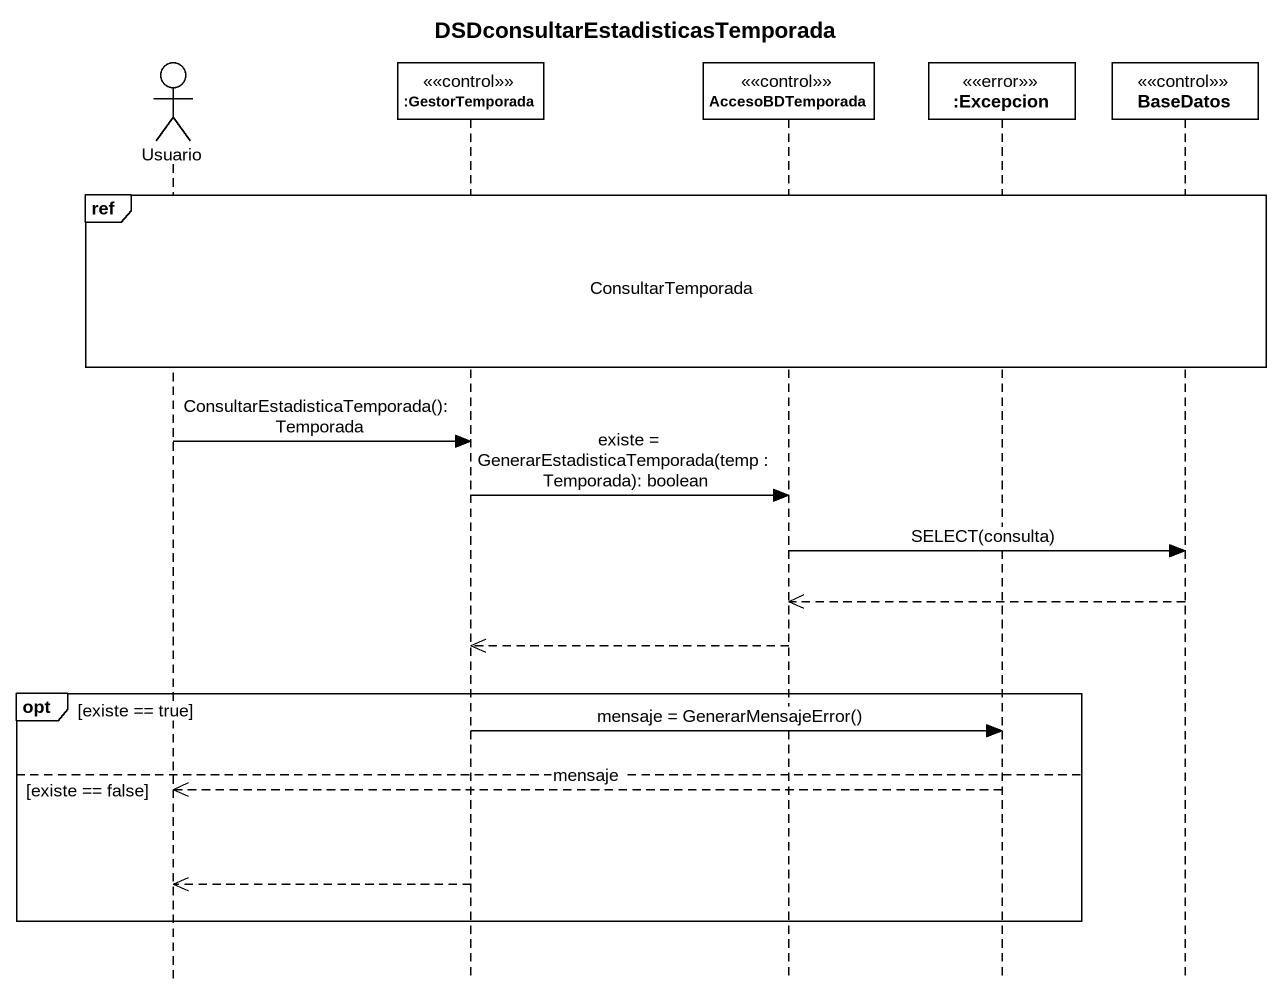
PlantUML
@startuml
title DSDconsultarEstadisticasTemporada
hide footbox
actor Usuario
participant ":GestorTemporada" as GestorTemporada <<control>>
participant AccesoBDTemporada <<control>>
participant ":Excepcion" as Excepcion <<error>>
participant BaseDatos <<control>>

ref over Usuario, GestorTemporada, AccesoBDTemporada, Excepcion, BaseDatos : ConsultarTemporada
Usuario -> GestorTemporada : ConsultarEstadisticaTemporada(): Temporada
GestorTemporada -> AccesoBDTemporada : existe = GenerarEstadisticaTemporada(temp : Temporada): boolean
AccesoBDTemporada -> BaseDatos : SELECT(consulta)
BaseDatos -->> AccesoBDTemporada
AccesoBDTemporada -->> GestorTemporada
opt existe == true
  GestorTemporada -> Excepcion : mensaje = GenerarMensajeError()
else existe == false
  Excepcion -->> Usuario : mensaje
  GestorTemporada -->> Usuario
end
@enduml
